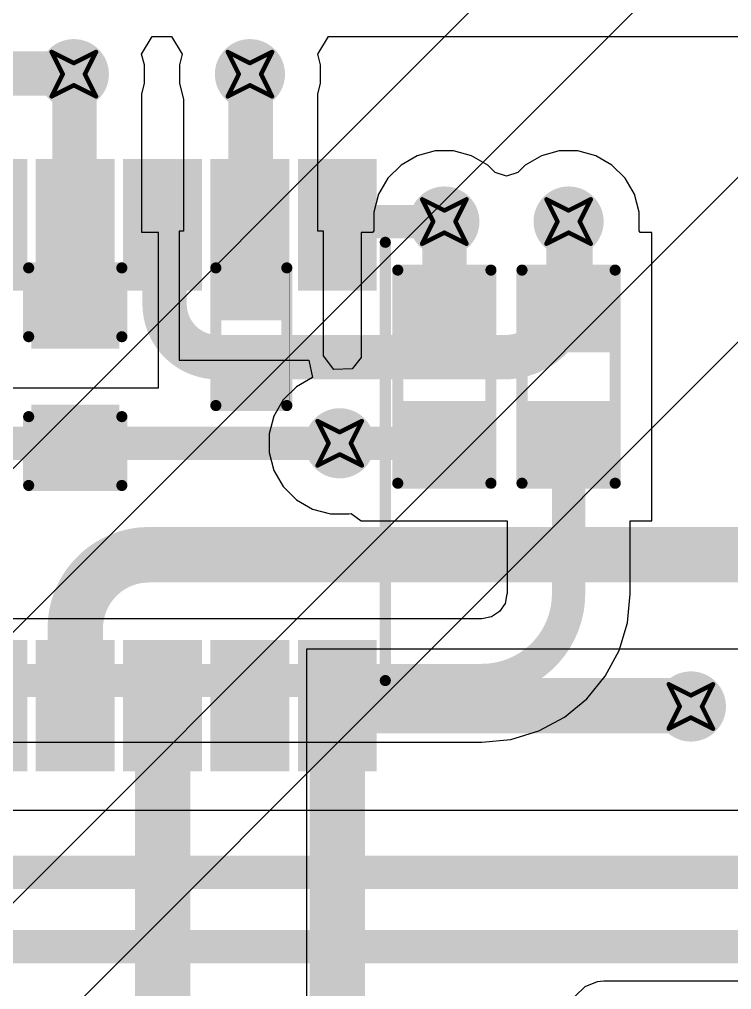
# Model space of a CAD drawing. Header units: inches. Extents: x 0 to 213, y 0 to 212.
# Drawn here: x 1.9916 to 2.3127, y 1.5976 to 2.0345 of the extents above; entities that cross this region are included whole.
import ezdxf

# ---------------------------------------------------------------- set-up
doc = ezdxf.new("R2010")
doc.units = ezdxf.units.IN
doc.header["$MEASUREMENT"] = 0
for name, color, linetype in [('Bottom Layer', 5, 'Continuous'), ('Bottom Overlay', 54, 'Continuous'), ('Bottom Paste', 16, 'Continuous'), ('Bottom Solder', 6, 'Continuous'), ('Drill Drawing', 1, 'Continuous'), ('Top Layer', 1, 'Continuous'), ('Top Overlay', 2, 'Continuous'), ('Top Paste', 8, 'Continuous'), ('Top Solder', 216, 'Continuous'), ('Via Holes', 16, 'Continuous')]:
    doc.layers.add(name, color=color, linetype=linetype)

# ---------------------------------------------------------------- blocks, each defined once
blk = doc.blocks.new('R___0402_B_27')
at = {"layer": 'Bottom Layer'}
for points in [[(-0.0095, 0.0125), (-0.0095, -0.0125), (-0.0275, -0.0125), (-0.0275, 0.0125)], [(0.0275, 0.0125), (0.0275, -0.0125), (0.0095, -0.0125), (0.0095, 0.0125)]]:
    blk.add_hatch(color=5, dxfattribs=at).paths.add_polyline_path(points)
at = {"layer": 'Bottom Paste'}
for points in [[(-0.0095, 0.0125), (-0.0095, -0.0125), (-0.0275, -0.0125), (-0.0275, 0.0125)], [(0.0275, 0.0125), (0.0275, -0.0125), (0.0095, -0.0125), (0.0095, 0.0125)]]:
    blk.add_hatch(color=16, dxfattribs=at).paths.add_polyline_path(points)
at = {"layer": 'Bottom Solder'}
for points in [[(-0.00733, 0.01467), (-0.00733, -0.01467), (-0.02967, -0.01467), (-0.02967, 0.01467)], [(0.02967, 0.01467), (0.02967, -0.01467), (0.00733, -0.01467), (0.00733, 0.01467)]]:
    blk.add_hatch(color=6, dxfattribs=at).paths.add_polyline_path(points)
at = {"layer": 'Bottom Overlay'}
for points in [[(-0.031, -0.016, 0.005, 0.005, 0), (-0.031, 0.016, 0.005, 0.005, 0)], [(0.031, 0.016, 0.005, 0.005, 0), (-0.031, 0.016, 0.005, 0.005, 0)], [(0.031, -0.016, 0.005, 0.005, 0), (0.031, 0.016, 0.005, 0.005, 0)], [(0.032, 0.017, 0.000127, 0.000127, 0), (-0.032, 0.017, 0.000127, 0.000127, 0)], [(0.031, -0.016, 0.005, 0.005, 0), (-0.031, -0.016, 0.005, 0.005, 0)]]:
    blk.add_lwpolyline(points, format="xyseb", dxfattribs=at)
for points in [[(-0.03225, 0.016, 0.0025, 0.0025, 1), (-0.02975, 0.016, 0.0025, 0.0025, 1)], [(-0.03225, 0.016, 0.0025, 0.0025, 1), (-0.02975, 0.016, 0.0025, 0.0025, 1)], [(0.02975, 0.016, 0.0025, 0.0025, 1), (0.03225, 0.016, 0.0025, 0.0025, 1)], [(0.02975, 0.016, 0.0025, 0.0025, 1), (0.03225, 0.016, 0.0025, 0.0025, 1)], [(-0.03203, 0.017, 0.0000635, 0.0000635, 1), (-0.03197, 0.017, 0.0000635, 0.0000635, 1)], [(0.03197, 0.017, 0.0000635, 0.0000635, 1), (0.03203, 0.017, 0.0000635, 0.0000635, 1)], [(-0.03225, -0.016, 0.0025, 0.0025, 1), (-0.02975, -0.016, 0.0025, 0.0025, 1)], [(-0.03225, -0.016, 0.0025, 0.0025, 1), (-0.02975, -0.016, 0.0025, 0.0025, 1)], [(0.02975, -0.016, 0.0025, 0.0025, 1), (0.03225, -0.016, 0.0025, 0.0025, 1)], [(0.02975, -0.016, 0.0025, 0.0025, 1), (0.03225, -0.016, 0.0025, 0.0025, 1)]]:
    blk.add_lwpolyline(points, format="xyseb", close=True, dxfattribs=at)
blk = doc.blocks.new('SOP_10_36')
at = {"layer": 'Top Layer'}
for points in [[(-0.13386, 0.09252), (-0.08268, 0.09252), (-0.08268, 0.06496), (-0.13386, 0.06496)], [(0.08268, 0.09252), (0.13386, 0.09252), (0.13386, 0.06496), (0.08268, 0.06496)], [(-0.13386, 0.05315), (-0.08268, 0.05315), (-0.08268, 0.02559), (-0.13386, 0.02559)], [(0.08268, 0.05315), (0.13386, 0.05315), (0.13386, 0.02559), (0.08268, 0.02559)], [(-0.13386, 0.01378), (-0.08268, 0.01378), (-0.08268, -0.01378), (-0.13386, -0.01378)], [(0.08268, 0.01378), (0.13386, 0.01378), (0.13386, -0.01378), (0.08268, -0.01378)], [(-0.13386, -0.02559), (-0.08268, -0.02559), (-0.08268, -0.05315), (-0.13386, -0.05315)], [(0.08268, -0.02559), (0.13386, -0.02559), (0.13386, -0.05315), (0.08268, -0.05315)], [(-0.13386, -0.06496), (-0.08268, -0.06496), (-0.08268, -0.09252), (-0.13386, -0.09252)], [(0.08268, -0.06496), (0.13386, -0.06496), (0.13386, -0.09252), (0.08268, -0.09252)]]:
    blk.add_hatch(color=1, dxfattribs=at).paths.add_polyline_path(points)
at = {"layer": 'Top Paste'}
for points in [[(-0.13386, 0.09252), (-0.08268, 0.09252), (-0.08268, 0.06496), (-0.13386, 0.06496)], [(0.08268, 0.09252), (0.13386, 0.09252), (0.13386, 0.06496), (0.08268, 0.06496)], [(-0.13386, 0.05315), (-0.08268, 0.05315), (-0.08268, 0.02559), (-0.13386, 0.02559)], [(0.08268, 0.05315), (0.13386, 0.05315), (0.13386, 0.02559), (0.08268, 0.02559)], [(-0.13386, 0.01378), (-0.08268, 0.01378), (-0.08268, -0.01378), (-0.13386, -0.01378)], [(0.08268, 0.01378), (0.13386, 0.01378), (0.13386, -0.01378), (0.08268, -0.01378)], [(-0.13386, -0.02559), (-0.08268, -0.02559), (-0.08268, -0.05315), (-0.13386, -0.05315)], [(0.08268, -0.02559), (0.13386, -0.02559), (0.13386, -0.05315), (0.08268, -0.05315)], [(-0.13386, -0.06496), (-0.08268, -0.06496), (-0.08268, -0.09252), (-0.13386, -0.09252)], [(0.08268, -0.06496), (0.13386, -0.06496), (0.13386, -0.09252), (0.08268, -0.09252)]]:
    blk.add_hatch(color=8, dxfattribs=at).paths.add_polyline_path(points)
at = {"layer": 'Top Solder'}
for points in [[(-0.13786, 0.09652), (-0.07868, 0.09652), (-0.07868, 0.06096), (-0.13786, 0.06096)], [(0.07868, 0.09652), (0.13786, 0.09652), (0.13786, 0.06096), (0.07868, 0.06096)], [(-0.13786, 0.05715), (-0.07868, 0.05715), (-0.07868, 0.02159), (-0.13786, 0.02159)], [(0.07868, 0.05715), (0.13786, 0.05715), (0.13786, 0.02159), (0.07868, 0.02159)], [(-0.13786, 0.01778), (-0.07868, 0.01778), (-0.07868, -0.01778), (-0.13786, -0.01778)], [(0.07868, 0.01778), (0.13786, 0.01778), (0.13786, -0.01778), (0.07868, -0.01778)], [(-0.13786, -0.02159), (-0.07868, -0.02159), (-0.07868, -0.05715), (-0.13786, -0.05715)], [(0.07868, -0.02159), (0.13786, -0.02159), (0.13786, -0.05715), (0.07868, -0.05715)], [(-0.13786, -0.06096), (-0.07868, -0.06096), (-0.07868, -0.09652), (-0.13786, -0.09652)], [(0.07868, -0.06096), (0.13786, -0.06096), (0.13786, -0.09652), (0.07868, -0.09652)]]:
    blk.add_hatch(color=216, dxfattribs=at).paths.add_polyline_path(points)
at = {"layer": 'Top Overlay'}
for points in [[(-0.097, 0.10039, 0.005, 0.005, 0), (0.10039, 0.10039, 0.005, 0.005, 0)], [(-0.14696, 0.084, 0.005, 0.005, 0), (-0.14696, 0.074, 0.005, 0.005, 0)], [(-0.14696, 0.084, 0.005, 0.005, 0), (-0.14196, 0.079, 0.005, 0.005, 0)], [(-0.14196, 0.079, 0.005, 0.005, 0), (-0.14696, 0.074, 0.005, 0.005, 0)], [(-0.097, -0.10039, 0.005, 0.005, 0), (0.10039, -0.10039, 0.005, 0.005, 0)]]:
    blk.add_lwpolyline(points, format="xyseb", dxfattribs=at)
for points in [[(-0.09825, 0.10039, 0.0025, 0.0025, 1), (-0.09575, 0.10039, 0.0025, 0.0025, 1)], [(0.09914, 0.10039, 0.0025, 0.0025, 1), (0.10164, 0.10039, 0.0025, 0.0025, 1)], [(-0.14821, 0.084, 0.0025, 0.0025, 1), (-0.14571, 0.084, 0.0025, 0.0025, 1)], [(-0.14821, 0.084, 0.0025, 0.0025, 1), (-0.14571, 0.084, 0.0025, 0.0025, 1)], [(-0.14321, 0.079, 0.0025, 0.0025, 1), (-0.14071, 0.079, 0.0025, 0.0025, 1)], [(-0.14321, 0.079, 0.0025, 0.0025, 1), (-0.14071, 0.079, 0.0025, 0.0025, 1)], [(-0.14821, 0.074, 0.0025, 0.0025, 1), (-0.14571, 0.074, 0.0025, 0.0025, 1)], [(-0.14821, 0.074, 0.0025, 0.0025, 1), (-0.14571, 0.074, 0.0025, 0.0025, 1)], [(-0.09825, -0.10039, 0.0025, 0.0025, 1), (-0.09575, -0.10039, 0.0025, 0.0025, 1)], [(0.09914, -0.10039, 0.0025, 0.0025, 1), (0.10164, -0.10039, 0.0025, 0.0025, 1)]]:
    blk.add_lwpolyline(points, format="xyseb", close=True, dxfattribs=at)
blk = doc.blocks.new('R___0603_B_41')
at = {"layer": 'Bottom Layer'}
for points in [[(-0.045, -0.0175), (-0.045, 0.0175), (-0.015, 0.0175), (-0.015, -0.0175)], [(0.015, -0.0175), (0.015, 0.0175), (0.045, 0.0175), (0.045, -0.0175)]]:
    blk.add_hatch(color=5, dxfattribs=at).paths.add_polyline_path(points)
at = {"layer": 'Bottom Paste'}
for points in [[(-0.045, -0.0175), (-0.045, 0.0175), (-0.015, 0.0175), (-0.015, -0.0175)], [(0.015, -0.0175), (0.015, 0.0175), (0.045, 0.0175), (0.045, -0.0175)]]:
    blk.add_hatch(color=16, dxfattribs=at).paths.add_polyline_path(points)
at = {"layer": 'Bottom Solder'}
for points in [[(-0.049, -0.0215), (-0.049, 0.0215), (-0.011, 0.0215), (-0.011, -0.0215)], [(0.011, -0.0215), (0.011, 0.0215), (0.049, 0.0215), (0.049, -0.0215)]]:
    blk.add_hatch(color=6, dxfattribs=at).paths.add_polyline_path(points)
at = {"layer": 'Bottom Overlay'}
for points in [[(-0.048, 0.021, 0.005, 0.005, 0), (-0.048, -0.021, 0.005, 0.005, 0)], [(-0.048, 0.021, 0.005, 0.005, 0), (0.048, 0.021, 0.005, 0.005, 0)], [(0.048, 0.021, 0.005, 0.005, 0), (0.048, -0.021, 0.005, 0.005, 0)], [(-0.048, -0.021, 0.005, 0.005, 0), (0.048, -0.021, 0.005, 0.005, 0)]]:
    blk.add_lwpolyline(points, format="xyseb", dxfattribs=at)
for points in [[(-0.04925, 0.021, 0.0025, 0.0025, 1), (-0.04675, 0.021, 0.0025, 0.0025, 1)], [(-0.04925, 0.021, 0.0025, 0.0025, 1), (-0.04675, 0.021, 0.0025, 0.0025, 1)], [(0.04675, 0.021, 0.0025, 0.0025, 1), (0.04925, 0.021, 0.0025, 0.0025, 1)], [(0.04675, 0.021, 0.0025, 0.0025, 1), (0.04925, 0.021, 0.0025, 0.0025, 1)], [(-0.04925, -0.021, 0.0025, 0.0025, 1), (-0.04675, -0.021, 0.0025, 0.0025, 1)], [(-0.04925, -0.021, 0.0025, 0.0025, 1), (-0.04675, -0.021, 0.0025, 0.0025, 1)], [(0.04675, -0.021, 0.0025, 0.0025, 1), (0.04925, -0.021, 0.0025, 0.0025, 1)], [(0.04675, -0.021, 0.0025, 0.0025, 1), (0.04925, -0.021, 0.0025, 0.0025, 1)]]:
    blk.add_lwpolyline(points, format="xyseb", close=True, dxfattribs=at)
blk = doc.blocks.new('R___0603_B_43')
at = {"layer": 'Bottom Layer'}
for points in [[(-0.045, -0.0175), (-0.045, 0.0175), (-0.015, 0.0175), (-0.015, -0.0175)], [(0.015, -0.0175), (0.015, 0.0175), (0.045, 0.0175), (0.045, -0.0175)]]:
    blk.add_hatch(color=5, dxfattribs=at).paths.add_polyline_path(points)
at = {"layer": 'Bottom Paste'}
for points in [[(-0.045, -0.0175), (-0.045, 0.0175), (-0.015, 0.0175), (-0.015, -0.0175)], [(0.015, -0.0175), (0.015, 0.0175), (0.045, 0.0175), (0.045, -0.0175)]]:
    blk.add_hatch(color=16, dxfattribs=at).paths.add_polyline_path(points)
at = {"layer": 'Bottom Solder'}
for points in [[(-0.049, -0.0215), (-0.049, 0.0215), (-0.011, 0.0215), (-0.011, -0.0215)], [(0.011, -0.0215), (0.011, 0.0215), (0.049, 0.0215), (0.049, -0.0215)]]:
    blk.add_hatch(color=6, dxfattribs=at).paths.add_polyline_path(points)
at = {"layer": 'Bottom Overlay'}
for points in [[(-0.048, 0.021, 0.005, 0.005, 0), (-0.048, -0.021, 0.005, 0.005, 0)], [(-0.048, 0.021, 0.005, 0.005, 0), (0.048, 0.021, 0.005, 0.005, 0)], [(0.048, 0.021, 0.005, 0.005, 0), (0.048, -0.021, 0.005, 0.005, 0)], [(-0.048, -0.021, 0.005, 0.005, 0), (0.048, -0.021, 0.005, 0.005, 0)]]:
    blk.add_lwpolyline(points, format="xyseb", dxfattribs=at)
for points in [[(-0.04925, 0.021, 0.0025, 0.0025, 1), (-0.04675, 0.021, 0.0025, 0.0025, 1)], [(-0.04925, 0.021, 0.0025, 0.0025, 1), (-0.04675, 0.021, 0.0025, 0.0025, 1)], [(0.04675, 0.021, 0.0025, 0.0025, 1), (0.04925, 0.021, 0.0025, 0.0025, 1)], [(0.04675, 0.021, 0.0025, 0.0025, 1), (0.04925, 0.021, 0.0025, 0.0025, 1)], [(-0.04925, -0.021, 0.0025, 0.0025, 1), (-0.04675, -0.021, 0.0025, 0.0025, 1)], [(-0.04925, -0.021, 0.0025, 0.0025, 1), (-0.04675, -0.021, 0.0025, 0.0025, 1)], [(0.04675, -0.021, 0.0025, 0.0025, 1), (0.04925, -0.021, 0.0025, 0.0025, 1)], [(0.04675, -0.021, 0.0025, 0.0025, 1), (0.04925, -0.021, 0.0025, 0.0025, 1)]]:
    blk.add_lwpolyline(points, format="xyseb", close=True, dxfattribs=at)
blk = doc.blocks.new('5050_LED_55')
at = {"layer": 'Top Solder'}
for p in [(0.0156, -0.09023), (-0.05874, -0.09026)]:
    blk.add_line(p, (-210.62109, -210.70036), dxfattribs=at)
blk = doc.blocks.new('5050_LED_56')
at = {"layer": 'Top Solder'}
for p in [(0.0156, -0.09023), (-0.05874, -0.09026)]:
    blk.add_line(p, (-211.60534, -211.48777), dxfattribs=at)
blk = doc.blocks.new('C___0603_B_63')
at = {"layer": 'Bottom Layer'}
for points in [[(-0.045, -0.0175), (-0.045, 0.0175), (-0.015, 0.0175), (-0.015, -0.0175)], [(0.015, -0.0175), (0.015, 0.0175), (0.045, 0.0175), (0.045, -0.0175)]]:
    blk.add_hatch(color=5, dxfattribs=at).paths.add_polyline_path(points)
at = {"layer": 'Bottom Paste'}
for points in [[(-0.045, -0.0175), (-0.045, 0.0175), (-0.015, 0.0175), (-0.015, -0.0175)], [(0.015, -0.0175), (0.015, 0.0175), (0.045, 0.0175), (0.045, -0.0175)]]:
    blk.add_hatch(color=16, dxfattribs=at).paths.add_polyline_path(points)
at = {"layer": 'Bottom Solder'}
for points in [[(-0.04736, -0.01986), (-0.04736, 0.01986), (-0.01264, 0.01986), (-0.01264, -0.01986)], [(0.01264, -0.01986), (0.01264, 0.01986), (0.04736, 0.01986), (0.04736, -0.01986)]]:
    blk.add_hatch(color=6, dxfattribs=at).paths.add_polyline_path(points)
at = {"layer": 'Bottom Overlay'}
for points in [[(-0.049, 0.021, 0.005, 0.005, 0), (-0.018, 0.021, 0.005, 0.005, 0)], [(-0.049, 0.021, 0.005, 0.005, 0), (-0.049, -0.021, 0.005, 0.005, 0)], [(0.018, 0.021, 0.005, 0.005, 0), (0.049, 0.021, 0.005, 0.005, 0)], [(0.049, 0.021, 0.005, 0.005, 0), (0.049, -0.021, 0.005, 0.005, 0)], [(-0.049, -0.021, 0.005, 0.005, 0), (-0.018, -0.021, 0.005, 0.005, 0)], [(0.018, -0.021, 0.005, 0.005, 0), (0.049, -0.021, 0.005, 0.005, 0)]]:
    blk.add_lwpolyline(points, format="xyseb", dxfattribs=at)
for points in [[(-0.05025, 0.021, 0.0025, 0.0025, 1), (-0.04775, 0.021, 0.0025, 0.0025, 1)], [(-0.05025, 0.021, 0.0025, 0.0025, 1), (-0.04775, 0.021, 0.0025, 0.0025, 1)], [(-0.01925, 0.021, 0.0025, 0.0025, 1), (-0.01675, 0.021, 0.0025, 0.0025, 1)], [(0.01675, 0.021, 0.0025, 0.0025, 1), (0.01925, 0.021, 0.0025, 0.0025, 1)], [(0.04775, 0.021, 0.0025, 0.0025, 1), (0.05025, 0.021, 0.0025, 0.0025, 1)], [(0.04775, 0.021, 0.0025, 0.0025, 1), (0.05025, 0.021, 0.0025, 0.0025, 1)], [(-0.05025, -0.021, 0.0025, 0.0025, 1), (-0.04775, -0.021, 0.0025, 0.0025, 1)], [(-0.05025, -0.021, 0.0025, 0.0025, 1), (-0.04775, -0.021, 0.0025, 0.0025, 1)], [(-0.01925, -0.021, 0.0025, 0.0025, 1), (-0.01675, -0.021, 0.0025, 0.0025, 1)], [(0.01675, -0.021, 0.0025, 0.0025, 1), (0.01925, -0.021, 0.0025, 0.0025, 1)], [(0.04775, -0.021, 0.0025, 0.0025, 1), (0.05025, -0.021, 0.0025, 0.0025, 1)], [(0.04775, -0.021, 0.0025, 0.0025, 1), (0.05025, -0.021, 0.0025, 0.0025, 1)]]:
    blk.add_lwpolyline(points, format="xyseb", close=True, dxfattribs=at)

msp = doc.modelspace()

# ---------------------------------------------------------------- hatches: boundary and pattern name
at = {"layer": 'Bottom Layer'}
h = msp.add_hatch(color=5, dxfattribs=at)
edge = h.paths.add_edge_path()
edge.add_arc((2.01616, 2.00988), 0.01181, 0, 360)
h = msp.add_hatch(color=5, dxfattribs=at)
edge = h.paths.add_edge_path()
edge.add_arc((2.09554, 2.00988), 0.01181, 0, 360)
h = msp.add_hatch(color=5, dxfattribs=at)
edge = h.paths.add_edge_path()
edge.add_arc((2.18318, 1.94351), 0.01181, 0, 360)
h = msp.add_hatch(color=5, dxfattribs=at)
edge = h.paths.add_edge_path()
edge.add_arc((2.23918, 1.94351), 0.01181, 0, 360)
h = msp.add_hatch(color=5, dxfattribs=at)
edge = h.paths.add_edge_path()
edge.add_arc((2.136, 1.84364), 0.01181, 0, 360)
h = msp.add_hatch(color=5, dxfattribs=at)
edge = h.paths.add_edge_path()
edge.add_arc((2.29431, 1.7251), 0.01181, 0, 360)
at = {"layer": 'Bottom Solder'}
h = msp.add_hatch(color=6, dxfattribs=at)
edge = h.paths.add_edge_path()
edge.add_arc((2.01616, 2.00988), 0.01581, 0, 360)
h = msp.add_hatch(color=6, dxfattribs=at)
edge = h.paths.add_edge_path()
edge.add_arc((2.09554, 2.00988), 0.01581, 0, 360)
h = msp.add_hatch(color=6, dxfattribs=at)
edge = h.paths.add_edge_path()
edge.add_arc((2.18318, 1.94351), 0.01581, 0, 360)
h = msp.add_hatch(color=6, dxfattribs=at)
edge = h.paths.add_edge_path()
edge.add_arc((2.23918, 1.94351), 0.01581, 0, 360)
h = msp.add_hatch(color=6, dxfattribs=at)
edge = h.paths.add_edge_path()
edge.add_arc((2.136, 1.84364), 0.01581, 0, 360)
h = msp.add_hatch(color=6, dxfattribs=at)
edge = h.paths.add_edge_path()
edge.add_arc((2.29431, 1.7251), 0.01581, 0, 360)
at = {"layer": 'Top Layer'}
h = msp.add_hatch(color=1, dxfattribs=at)
edge = h.paths.add_edge_path()
edge.add_arc((2.01616, 2.00988), 0.01181, 0, 360)
h = msp.add_hatch(color=1, dxfattribs=at)
edge = h.paths.add_edge_path()
edge.add_arc((2.09554, 2.00988), 0.01181, 0, 360)
h = msp.add_hatch(color=1, dxfattribs=at)
edge = h.paths.add_edge_path()
edge.add_arc((2.18318, 1.94351), 0.01181, 0, 360)
h = msp.add_hatch(color=1, dxfattribs=at)
edge = h.paths.add_edge_path()
edge.add_arc((2.23918, 1.94351), 0.01181, 0, 360)
h = msp.add_hatch(color=1, dxfattribs=at)
edge = h.paths.add_edge_path()
edge.add_arc((2.136, 1.84364), 0.01181, 0, 360)
h = msp.add_hatch(color=1, dxfattribs=at)
edge = h.paths.add_edge_path()
edge.add_arc((2.29431, 1.7251), 0.01181, 0, 360)
at = {"layer": 'Top Solder'}
h = msp.add_hatch(color=216, dxfattribs=at)
edge = h.paths.add_edge_path()
edge.add_arc((2.01616, 2.00988), 0.01581, 0, 360)
h = msp.add_hatch(color=216, dxfattribs=at)
edge = h.paths.add_edge_path()
edge.add_arc((2.09554, 2.00988), 0.01581, 0, 360)
h = msp.add_hatch(color=216, dxfattribs=at)
edge = h.paths.add_edge_path()
edge.add_arc((2.18318, 1.94351), 0.01581, 0, 360)
h = msp.add_hatch(color=216, dxfattribs=at)
edge = h.paths.add_edge_path()
edge.add_arc((2.23918, 1.94351), 0.01581, 0, 360)
h = msp.add_hatch(color=216, dxfattribs=at)
edge = h.paths.add_edge_path()
edge.add_arc((2.136, 1.84364), 0.01581, 0, 360)
h = msp.add_hatch(color=216, dxfattribs=at)
edge = h.paths.add_edge_path()
edge.add_arc((2.29431, 1.7251), 0.01581, 0, 360)
at = {"layer": 'Via Holes'}
h = msp.add_hatch(color=7, dxfattribs=at)
edge = h.paths.add_edge_path()
edge.add_arc((2.01616, 2.00988), 0.00591, 0, 360)
h = msp.add_hatch(color=7, dxfattribs=at)
edge = h.paths.add_edge_path()
edge.add_arc((2.09554, 2.00988), 0.00591, 0, 360)
h = msp.add_hatch(color=7, dxfattribs=at)
edge = h.paths.add_edge_path()
edge.add_arc((2.18318, 1.94351), 0.00591, 0, 360)
h = msp.add_hatch(color=7, dxfattribs=at)
edge = h.paths.add_edge_path()
edge.add_arc((2.23918, 1.94351), 0.00591, 0, 360)
h = msp.add_hatch(color=7, dxfattribs=at)
edge = h.paths.add_edge_path()
edge.add_arc((2.136, 1.84364), 0.00591, 0, 360)
h = msp.add_hatch(color=7, dxfattribs=at)
edge = h.paths.add_edge_path()
edge.add_arc((2.29431, 1.7251), 0.00591, 0, 360)

# ---------------------------------------------------------------- linework, layer by layer
at = {"layer": 'Bottom Layer'}
for p, q in [((2.04669, 2.01885), (2.05152, 2.02685)), ((2.05152, 2.02685), (2.06019, 2.02685)), ((2.06019, 2.02685), (2.06501, 2.01885)), ((2.12607, 2.01885), (2.13089, 2.02685)), ((2.13089, 2.02685), (2.79968, 2.02685)), ((2.04797, 2.01406), (2.04669, 2.01885)), ((2.06501, 2.01885), (2.06373, 2.01406)), ((2.12735, 2.01406), (2.12607, 2.01885)), ((2.04797, 2.00569), (2.04797, 2.01406)), ((2.06373, 2.01406), (2.06373, 2.00569)), ((2.12735, 2.00569), (2.12735, 2.01406)), ((2.04674, 2.00109), (2.04797, 2.00569)), ((2.06373, 2.00569), (2.0656, 1.9987)), ((2.12612, 2.00109), (2.12735, 2.00569)), ((2.04674, 1.93864), (2.04674, 2.00109)), ((2.0656, 1.9987), (2.0656, 1.93914)), ((2.12612, 1.93914), (2.12612, 2.00109)), ((2.17899, 1.97532), (2.1709, 1.97315)), ((2.18737, 1.97532), (2.17899, 1.97532)), ((2.19546, 1.97315), (2.18737, 1.97532)), ((2.23499, 1.97532), (2.2269, 1.97315)), ((2.24337, 1.97532), (2.23499, 1.97532)), ((2.25146, 1.97315), (2.24337, 1.97532)), ((2.1709, 1.97315), (2.16365, 1.96896)), ((2.20271, 1.96896), (2.19546, 1.97315)), ((2.2269, 1.97315), (2.21965, 1.96896)), ((2.25871, 1.96896), (2.25146, 1.97315)), ((2.16365, 1.96896), (2.15773, 1.96304)), ((2.20601, 1.96567), (2.20271, 1.96896)), ((2.21965, 1.96896), (2.21636, 1.96567)), ((2.26464, 1.96304), (2.25871, 1.96896)), ((2.15773, 1.96304), (2.15354, 1.95578)), ((2.21118, 1.9639), (2.20601, 1.96567)), ((2.21636, 1.96567), (2.21118, 1.9639)), ((2.26882, 1.95578), (2.26464, 1.96304)), ((2.15354, 1.95578), (2.15137, 1.94769)), ((2.27099, 1.94769), (2.26882, 1.95578)), ((2.15137, 1.94769), (2.15137, 1.93932)), ((2.27099, 1.93932), (2.27099, 1.94769)), ((2.0543, 1.93864), (2.04674, 1.93864)), ((2.0543, 1.86864), (2.0543, 1.93864)), ((2.0656, 1.93914), (2.06368, 1.93914)), ((2.06368, 1.93914), (2.06368, 1.88114)), ((2.12868, 1.93914), (2.12612, 1.93914)), ((2.12868, 1.88305), (2.12868, 1.93914)), ((2.15085, 1.93864), (2.14568, 1.93864)), ((2.14568, 1.93864), (2.14568, 1.88226)), ((2.15137, 1.93932), (2.15085, 1.93864)), ((2.27151, 1.93864), (2.27099, 1.93932)), ((2.27668, 1.93864), (2.27151, 1.93864)), ((2.27668, 1.86864), (2.27668, 1.93864)), ((2.06368, 1.88114), (2.12213, 1.88114)), ((2.12213, 1.88114), (2.12372, 1.87328)), ((2.13343, 1.87686), (2.12868, 1.88305)), ((2.14568, 1.88226), (2.14155, 1.87714)), ((2.14155, 1.87714), (2.13343, 1.87686)), ((2.12372, 1.87328), (2.11647, 1.86909)), ((1.9793, 1.86864), (2.0543, 1.86864)), ((2.11647, 1.86909), (2.11055, 1.86317)), ((2.27668, 1.80864), (2.27668, 1.86864)), ((2.11055, 1.86317), (2.10636, 1.85592)), ((2.10636, 1.85592), (2.10419, 1.84783)), ((2.10419, 1.84783), (2.10419, 1.83945)), ((2.10419, 1.83945), (2.10636, 1.83136)), ((2.10636, 1.83136), (2.11055, 1.82411)), ((2.11055, 1.82411), (2.11647, 1.81818)), ((2.11647, 1.81818), (2.12372, 1.814)), ((2.12372, 1.814), (2.13181, 1.81183)), ((2.13181, 1.81183), (2.14019, 1.81183)), ((2.14019, 1.81183), (2.14118, 1.81209)), ((2.14118, 1.81209), (2.14568, 1.80864)), ((2.14568, 1.80864), (2.14568, 1.80864)), ((2.14568, 1.80864), (2.21144, 1.80864)), ((2.21144, 1.80864), (2.21144, 1.77586)), ((2.26692, 1.77586), (2.26692, 1.80864)), ((2.26692, 1.80864), (2.27668, 1.80864)), ((2.2114, 1.77586), (2.21054, 1.77155)), ((2.21144, 1.77586), (2.2114, 1.77586)), ((2.26572, 1.76281), (2.267, 1.77586)), ((2.267, 1.77586), (2.26692, 1.77586)), ((2.21054, 1.77155), (2.2081, 1.76789)), ((2.20444, 1.76544), (2.20012, 1.76459)), ((2.2081, 1.76789), (2.20444, 1.76544)), ((2.20012, 1.76454), (1.94474, 1.76454)), ((2.20012, 1.76459), (2.20012, 1.76454)), ((2.26191, 1.75027), (2.26572, 1.76281)), ((2.25573, 1.7387), (2.26191, 1.75027)), ((2.24741, 1.72857), (2.25573, 1.7387)), ((2.23728, 1.72025), (2.24741, 1.72857)), ((2.22572, 1.71407), (2.23728, 1.72025)), ((2.21317, 1.71027), (2.22572, 1.71407)), ((1.94474, 1.70907), (2.20012, 1.70907)), ((2.20012, 1.70898), (2.21317, 1.71027)), ((2.20012, 1.70907), (2.20012, 1.70898)), ((2.84766, 1.67819), (0.89763, 1.67819))]:
    msp.add_line(p, q, dxfattribs=at)
for points in [[(1.77426, 2.0102, 0.02, 0.02, 0), (2.01584, 2.0102, 0.02, 0.02, 0)], [(2.01616, 2.00988, 0.02, 0.02, 0), (2.01648, 2.00956, 0.02, 0.02, 0)], [(2.01648, 1.90684, 0.02, 0.02, 0), (2.01648, 2.00956, 0.02, 0.02, 0)], [(2.09554, 2.00988, 0.02, 0.02, 0), (2.09586, 2.00956, 0.02, 0.02, 0)], [(2.09586, 1.91367, 0.02, 0.02, 0), (2.09586, 2.00956, 0.02, 0.02, 0)], [(2.18318, 1.90364, 0.02, 0.02, 0), (2.18318, 1.94351, 0.02, 0.02, 0)], [(2.23918, 1.90364, 0.02, 0.02, 0), (2.23918, 1.94351, 0.02, 0.02, 0)], [(2.01648, 1.90684, 0.02, 0.02, 0), (2.0168, 1.90652, 0.02, 0.02, 0)], [(2.136, 1.84364, 0.015, 0.015, 0), (2.18318, 1.84364, 0.015, 0.015, 0)], [(2.23918, 1.77586, 0.015, 0.015, 0), (2.23918, 1.84364, 0.015, 0.015, 0)], [(2.23918, 1.77586, 0.015, 0.015, -0.414214), (2.20012, 1.7368, 0.015, 0.015, 0)], [(1.92916, 1.7368, 0.015, 0.015, 0), (2.20012, 1.7368, 0.015, 0.015, 0)], [(0.89763, 1.65045, 0.015, 0.015, 0), (2.84766, 1.65045, 0.015, 0.015, 0)], [(0.85396, 1.61686, 0.015, 0.015, 0), (2.7917, 1.61686, 0.015, 0.015, 0)]]:
    msp.add_lwpolyline(points, format="xyseb", dxfattribs=at)
for points in [[(2.01084, 2.0102, 0.01, 0.01, 1), (2.02084, 2.0102, 0.01, 0.01, 1)], [(2.01116, 2.00988, 0.01, 0.01, 1), (2.02116, 2.00988, 0.01, 0.01, 1)], [(2.01148, 2.00956, 0.01, 0.01, 1), (2.02148, 2.00956, 0.01, 0.01, 1)], [(2.01148, 2.00956, 0.01, 0.01, 1), (2.02148, 2.00956, 0.01, 0.01, 1)], [(2.09054, 2.00988, 0.01, 0.01, 1), (2.10054, 2.00988, 0.01, 0.01, 1)], [(2.09086, 2.00956, 0.01, 0.01, 1), (2.10086, 2.00956, 0.01, 0.01, 1)], [(2.09086, 2.00956, 0.01, 0.01, 1), (2.10086, 2.00956, 0.01, 0.01, 1)], [(2.17818, 1.94351, 0.01, 0.01, 1), (2.18818, 1.94351, 0.01, 0.01, 1)], [(2.23418, 1.94351, 0.01, 0.01, 1), (2.24418, 1.94351, 0.01, 0.01, 1)], [(2.09086, 1.91367, 0.01, 0.01, 1), (2.10086, 1.91367, 0.01, 0.01, 1)], [(2.01148, 1.90684, 0.01, 0.01, 1), (2.02148, 1.90684, 0.01, 0.01, 1)], [(2.01148, 1.90684, 0.01, 0.01, 1), (2.02148, 1.90684, 0.01, 0.01, 1)], [(2.0118, 1.90652, 0.01, 0.01, 1), (2.0218, 1.90652, 0.01, 0.01, 1)], [(2.17818, 1.90364, 0.01, 0.01, 1), (2.18818, 1.90364, 0.01, 0.01, 1)], [(2.23418, 1.90364, 0.01, 0.01, 1), (2.24418, 1.90364, 0.01, 0.01, 1)], [(2.13225, 1.84364, 0.0075, 0.0075, 1), (2.13975, 1.84364, 0.0075, 0.0075, 1)], [(2.17943, 1.84364, 0.0075, 0.0075, 1), (2.18693, 1.84364, 0.0075, 0.0075, 1)], [(2.23543, 1.84364, 0.0075, 0.0075, 1), (2.24293, 1.84364, 0.0075, 0.0075, 1)], [(2.23543, 1.77586, 0.0075, 0.0075, 1), (2.24293, 1.77586, 0.0075, 0.0075, 1)], [(2.23543, 1.77586, 0.0075, 0.0075, 1), (2.24293, 1.77586, 0.0075, 0.0075, 1)], [(2.19637, 1.7368, 0.0075, 0.0075, 1), (2.20387, 1.7368, 0.0075, 0.0075, 1)], [(2.19637, 1.7368, 0.0075, 0.0075, 1), (2.20387, 1.7368, 0.0075, 0.0075, 1)]]:
    msp.add_lwpolyline(points, format="xyseb", close=True, dxfattribs=at)
at = {"layer": 'Drill Drawing'}
for points in [[(2.00616, 2.01988, 0.002, 0.002, 0), (2.01616, 2.01488, 0.002, 0.002, 0)], [(2.00616, 2.01988, 0.002, 0.002, 0), (2.01116, 2.00988, 0.002, 0.002, 0)], [(2.01616, 2.01488, 0.002, 0.002, 0), (2.02616, 2.01988, 0.002, 0.002, 0)], [(2.02116, 2.00988, 0.002, 0.002, 0), (2.02616, 2.01988, 0.002, 0.002, 0)], [(2.08554, 2.01988, 0.002, 0.002, 0), (2.09554, 2.01488, 0.002, 0.002, 0)], [(2.08554, 2.01988, 0.002, 0.002, 0), (2.09054, 2.00988, 0.002, 0.002, 0)], [(2.09554, 2.01488, 0.002, 0.002, 0), (2.10554, 2.01988, 0.002, 0.002, 0)], [(2.10054, 2.00988, 0.002, 0.002, 0), (2.10554, 2.01988, 0.002, 0.002, 0)], [(2.00616, 1.99988, 0.002, 0.002, 0), (2.01116, 2.00988, 0.002, 0.002, 0)], [(2.02116, 2.00988, 0.002, 0.002, 0), (2.02616, 1.99988, 0.002, 0.002, 0)], [(2.08554, 1.99988, 0.002, 0.002, 0), (2.09054, 2.00988, 0.002, 0.002, 0)], [(2.10054, 2.00988, 0.002, 0.002, 0), (2.10554, 1.99988, 0.002, 0.002, 0)], [(2.00616, 1.99988, 0.002, 0.002, 0), (2.01616, 2.00488, 0.002, 0.002, 0)], [(2.01616, 2.00488, 0.002, 0.002, 0), (2.02616, 1.99988, 0.002, 0.002, 0)], [(2.08554, 1.99988, 0.002, 0.002, 0), (2.09554, 2.00488, 0.002, 0.002, 0)], [(2.09554, 2.00488, 0.002, 0.002, 0), (2.10554, 1.99988, 0.002, 0.002, 0)], [(2.17318, 1.95351, 0.002, 0.002, 0), (2.18318, 1.94851, 0.002, 0.002, 0)], [(2.17318, 1.95351, 0.002, 0.002, 0), (2.17818, 1.94351, 0.002, 0.002, 0)], [(2.18318, 1.94851, 0.002, 0.002, 0), (2.19318, 1.95351, 0.002, 0.002, 0)], [(2.18818, 1.94351, 0.002, 0.002, 0), (2.19318, 1.95351, 0.002, 0.002, 0)], [(2.22918, 1.95351, 0.002, 0.002, 0), (2.23918, 1.94851, 0.002, 0.002, 0)], [(2.22918, 1.95351, 0.002, 0.002, 0), (2.23418, 1.94351, 0.002, 0.002, 0)], [(2.23918, 1.94851, 0.002, 0.002, 0), (2.24918, 1.95351, 0.002, 0.002, 0)], [(2.24418, 1.94351, 0.002, 0.002, 0), (2.24918, 1.95351, 0.002, 0.002, 0)], [(2.17318, 1.93351, 0.002, 0.002, 0), (2.17818, 1.94351, 0.002, 0.002, 0)], [(2.18818, 1.94351, 0.002, 0.002, 0), (2.19318, 1.93351, 0.002, 0.002, 0)], [(2.22918, 1.93351, 0.002, 0.002, 0), (2.23418, 1.94351, 0.002, 0.002, 0)], [(2.24418, 1.94351, 0.002, 0.002, 0), (2.24918, 1.93351, 0.002, 0.002, 0)], [(2.17318, 1.93351, 0.002, 0.002, 0), (2.18318, 1.93851, 0.002, 0.002, 0)], [(2.18318, 1.93851, 0.002, 0.002, 0), (2.19318, 1.93351, 0.002, 0.002, 0)], [(2.22918, 1.93351, 0.002, 0.002, 0), (2.23918, 1.93851, 0.002, 0.002, 0)], [(2.23918, 1.93851, 0.002, 0.002, 0), (2.24918, 1.93351, 0.002, 0.002, 0)], [(2.126, 1.85364, 0.002, 0.002, 0), (2.136, 1.84864, 0.002, 0.002, 0)], [(2.126, 1.85364, 0.002, 0.002, 0), (2.131, 1.84364, 0.002, 0.002, 0)], [(2.136, 1.84864, 0.002, 0.002, 0), (2.146, 1.85364, 0.002, 0.002, 0)], [(2.141, 1.84364, 0.002, 0.002, 0), (2.146, 1.85364, 0.002, 0.002, 0)], [(2.126, 1.83364, 0.002, 0.002, 0), (2.131, 1.84364, 0.002, 0.002, 0)], [(2.141, 1.84364, 0.002, 0.002, 0), (2.146, 1.83364, 0.002, 0.002, 0)], [(2.126, 1.83364, 0.002, 0.002, 0), (2.136, 1.83864, 0.002, 0.002, 0)], [(2.136, 1.83864, 0.002, 0.002, 0), (2.146, 1.83364, 0.002, 0.002, 0)], [(2.28431, 1.7351, 0.002, 0.002, 0), (2.29431, 1.7301, 0.002, 0.002, 0)], [(2.28431, 1.7351, 0.002, 0.002, 0), (2.28931, 1.7251, 0.002, 0.002, 0)], [(2.29431, 1.7301, 0.002, 0.002, 0), (2.30431, 1.7351, 0.002, 0.002, 0)], [(2.29931, 1.7251, 0.002, 0.002, 0), (2.30431, 1.7351, 0.002, 0.002, 0)], [(2.28431, 1.7151, 0.002, 0.002, 0), (2.28931, 1.7251, 0.002, 0.002, 0)], [(2.29931, 1.7251, 0.002, 0.002, 0), (2.30431, 1.7151, 0.002, 0.002, 0)], [(2.28431, 1.7151, 0.002, 0.002, 0), (2.29431, 1.7201, 0.002, 0.002, 0)], [(2.29431, 1.7201, 0.002, 0.002, 0), (2.30431, 1.7151, 0.002, 0.002, 0)]]:
    msp.add_lwpolyline(points, format="xyseb", dxfattribs=at)
for points in [[(2.00566, 2.01988, 0.001, 0.001, 1), (2.00666, 2.01988, 0.001, 0.001, 1)], [(2.00566, 2.01988, 0.001, 0.001, 1), (2.00666, 2.01988, 0.001, 0.001, 1)], [(2.02566, 2.01988, 0.001, 0.001, 1), (2.02666, 2.01988, 0.001, 0.001, 1)], [(2.02566, 2.01988, 0.001, 0.001, 1), (2.02666, 2.01988, 0.001, 0.001, 1)], [(2.08504, 2.01988, 0.001, 0.001, 1), (2.08604, 2.01988, 0.001, 0.001, 1)], [(2.08504, 2.01988, 0.001, 0.001, 1), (2.08604, 2.01988, 0.001, 0.001, 1)], [(2.10504, 2.01988, 0.001, 0.001, 1), (2.10604, 2.01988, 0.001, 0.001, 1)], [(2.10504, 2.01988, 0.001, 0.001, 1), (2.10604, 2.01988, 0.001, 0.001, 1)], [(2.01566, 2.01488, 0.001, 0.001, 1), (2.01666, 2.01488, 0.001, 0.001, 1)], [(2.01566, 2.01488, 0.001, 0.001, 1), (2.01666, 2.01488, 0.001, 0.001, 1)], [(2.09504, 2.01488, 0.001, 0.001, 1), (2.09604, 2.01488, 0.001, 0.001, 1)], [(2.09504, 2.01488, 0.001, 0.001, 1), (2.09604, 2.01488, 0.001, 0.001, 1)], [(2.01066, 2.00988, 0.001, 0.001, 1), (2.01166, 2.00988, 0.001, 0.001, 1)], [(2.01066, 2.00988, 0.001, 0.001, 1), (2.01166, 2.00988, 0.001, 0.001, 1)], [(2.02066, 2.00988, 0.001, 0.001, 1), (2.02166, 2.00988, 0.001, 0.001, 1)], [(2.02066, 2.00988, 0.001, 0.001, 1), (2.02166, 2.00988, 0.001, 0.001, 1)], [(2.09004, 2.00988, 0.001, 0.001, 1), (2.09104, 2.00988, 0.001, 0.001, 1)], [(2.09004, 2.00988, 0.001, 0.001, 1), (2.09104, 2.00988, 0.001, 0.001, 1)], [(2.10004, 2.00988, 0.001, 0.001, 1), (2.10104, 2.00988, 0.001, 0.001, 1)], [(2.10004, 2.00988, 0.001, 0.001, 1), (2.10104, 2.00988, 0.001, 0.001, 1)], [(2.01566, 2.00488, 0.001, 0.001, 1), (2.01666, 2.00488, 0.001, 0.001, 1)], [(2.01566, 2.00488, 0.001, 0.001, 1), (2.01666, 2.00488, 0.001, 0.001, 1)], [(2.09504, 2.00488, 0.001, 0.001, 1), (2.09604, 2.00488, 0.001, 0.001, 1)], [(2.09504, 2.00488, 0.001, 0.001, 1), (2.09604, 2.00488, 0.001, 0.001, 1)], [(2.00566, 1.99988, 0.001, 0.001, 1), (2.00666, 1.99988, 0.001, 0.001, 1)], [(2.00566, 1.99988, 0.001, 0.001, 1), (2.00666, 1.99988, 0.001, 0.001, 1)], [(2.02566, 1.99988, 0.001, 0.001, 1), (2.02666, 1.99988, 0.001, 0.001, 1)], [(2.02566, 1.99988, 0.001, 0.001, 1), (2.02666, 1.99988, 0.001, 0.001, 1)], [(2.08504, 1.99988, 0.001, 0.001, 1), (2.08604, 1.99988, 0.001, 0.001, 1)], [(2.08504, 1.99988, 0.001, 0.001, 1), (2.08604, 1.99988, 0.001, 0.001, 1)], [(2.10504, 1.99988, 0.001, 0.001, 1), (2.10604, 1.99988, 0.001, 0.001, 1)], [(2.10504, 1.99988, 0.001, 0.001, 1), (2.10604, 1.99988, 0.001, 0.001, 1)], [(2.17268, 1.95351, 0.001, 0.001, 1), (2.17368, 1.95351, 0.001, 0.001, 1)], [(2.17268, 1.95351, 0.001, 0.001, 1), (2.17368, 1.95351, 0.001, 0.001, 1)], [(2.19268, 1.95351, 0.001, 0.001, 1), (2.19368, 1.95351, 0.001, 0.001, 1)], [(2.19268, 1.95351, 0.001, 0.001, 1), (2.19368, 1.95351, 0.001, 0.001, 1)], [(2.22868, 1.95351, 0.001, 0.001, 1), (2.22968, 1.95351, 0.001, 0.001, 1)], [(2.22868, 1.95351, 0.001, 0.001, 1), (2.22968, 1.95351, 0.001, 0.001, 1)], [(2.24868, 1.95351, 0.001, 0.001, 1), (2.24968, 1.95351, 0.001, 0.001, 1)], [(2.24868, 1.95351, 0.001, 0.001, 1), (2.24968, 1.95351, 0.001, 0.001, 1)], [(2.18268, 1.94851, 0.001, 0.001, 1), (2.18368, 1.94851, 0.001, 0.001, 1)], [(2.18268, 1.94851, 0.001, 0.001, 1), (2.18368, 1.94851, 0.001, 0.001, 1)], [(2.23868, 1.94851, 0.001, 0.001, 1), (2.23968, 1.94851, 0.001, 0.001, 1)], [(2.23868, 1.94851, 0.001, 0.001, 1), (2.23968, 1.94851, 0.001, 0.001, 1)], [(2.17768, 1.94351, 0.001, 0.001, 1), (2.17868, 1.94351, 0.001, 0.001, 1)], [(2.17768, 1.94351, 0.001, 0.001, 1), (2.17868, 1.94351, 0.001, 0.001, 1)], [(2.18768, 1.94351, 0.001, 0.001, 1), (2.18868, 1.94351, 0.001, 0.001, 1)], [(2.18768, 1.94351, 0.001, 0.001, 1), (2.18868, 1.94351, 0.001, 0.001, 1)], [(2.23368, 1.94351, 0.001, 0.001, 1), (2.23468, 1.94351, 0.001, 0.001, 1)], [(2.23368, 1.94351, 0.001, 0.001, 1), (2.23468, 1.94351, 0.001, 0.001, 1)], [(2.24368, 1.94351, 0.001, 0.001, 1), (2.24468, 1.94351, 0.001, 0.001, 1)], [(2.24368, 1.94351, 0.001, 0.001, 1), (2.24468, 1.94351, 0.001, 0.001, 1)], [(2.18268, 1.93851, 0.001, 0.001, 1), (2.18368, 1.93851, 0.001, 0.001, 1)], [(2.18268, 1.93851, 0.001, 0.001, 1), (2.18368, 1.93851, 0.001, 0.001, 1)], [(2.23868, 1.93851, 0.001, 0.001, 1), (2.23968, 1.93851, 0.001, 0.001, 1)], [(2.23868, 1.93851, 0.001, 0.001, 1), (2.23968, 1.93851, 0.001, 0.001, 1)], [(2.17268, 1.93351, 0.001, 0.001, 1), (2.17368, 1.93351, 0.001, 0.001, 1)], [(2.17268, 1.93351, 0.001, 0.001, 1), (2.17368, 1.93351, 0.001, 0.001, 1)], [(2.19268, 1.93351, 0.001, 0.001, 1), (2.19368, 1.93351, 0.001, 0.001, 1)], [(2.19268, 1.93351, 0.001, 0.001, 1), (2.19368, 1.93351, 0.001, 0.001, 1)], [(2.22868, 1.93351, 0.001, 0.001, 1), (2.22968, 1.93351, 0.001, 0.001, 1)], [(2.22868, 1.93351, 0.001, 0.001, 1), (2.22968, 1.93351, 0.001, 0.001, 1)], [(2.24868, 1.93351, 0.001, 0.001, 1), (2.24968, 1.93351, 0.001, 0.001, 1)], [(2.24868, 1.93351, 0.001, 0.001, 1), (2.24968, 1.93351, 0.001, 0.001, 1)], [(2.1255, 1.85364, 0.001, 0.001, 1), (2.1265, 1.85364, 0.001, 0.001, 1)], [(2.1255, 1.85364, 0.001, 0.001, 1), (2.1265, 1.85364, 0.001, 0.001, 1)], [(2.1455, 1.85364, 0.001, 0.001, 1), (2.1465, 1.85364, 0.001, 0.001, 1)], [(2.1455, 1.85364, 0.001, 0.001, 1), (2.1465, 1.85364, 0.001, 0.001, 1)], [(2.1355, 1.84864, 0.001, 0.001, 1), (2.1365, 1.84864, 0.001, 0.001, 1)], [(2.1355, 1.84864, 0.001, 0.001, 1), (2.1365, 1.84864, 0.001, 0.001, 1)], [(2.1305, 1.84364, 0.001, 0.001, 1), (2.1315, 1.84364, 0.001, 0.001, 1)], [(2.1305, 1.84364, 0.001, 0.001, 1), (2.1315, 1.84364, 0.001, 0.001, 1)], [(2.1405, 1.84364, 0.001, 0.001, 1), (2.1415, 1.84364, 0.001, 0.001, 1)], [(2.1405, 1.84364, 0.001, 0.001, 1), (2.1415, 1.84364, 0.001, 0.001, 1)], [(2.1355, 1.83864, 0.001, 0.001, 1), (2.1365, 1.83864, 0.001, 0.001, 1)], [(2.1355, 1.83864, 0.001, 0.001, 1), (2.1365, 1.83864, 0.001, 0.001, 1)], [(2.1255, 1.83364, 0.001, 0.001, 1), (2.1265, 1.83364, 0.001, 0.001, 1)], [(2.1255, 1.83364, 0.001, 0.001, 1), (2.1265, 1.83364, 0.001, 0.001, 1)], [(2.1455, 1.83364, 0.001, 0.001, 1), (2.1465, 1.83364, 0.001, 0.001, 1)], [(2.1455, 1.83364, 0.001, 0.001, 1), (2.1465, 1.83364, 0.001, 0.001, 1)], [(2.28381, 1.7351, 0.001, 0.001, 1), (2.28481, 1.7351, 0.001, 0.001, 1)], [(2.28381, 1.7351, 0.001, 0.001, 1), (2.28481, 1.7351, 0.001, 0.001, 1)], [(2.30381, 1.7351, 0.001, 0.001, 1), (2.30481, 1.7351, 0.001, 0.001, 1)], [(2.30381, 1.7351, 0.001, 0.001, 1), (2.30481, 1.7351, 0.001, 0.001, 1)], [(2.29381, 1.7301, 0.001, 0.001, 1), (2.29481, 1.7301, 0.001, 0.001, 1)], [(2.29381, 1.7301, 0.001, 0.001, 1), (2.29481, 1.7301, 0.001, 0.001, 1)], [(2.28881, 1.7251, 0.001, 0.001, 1), (2.28981, 1.7251, 0.001, 0.001, 1)], [(2.28881, 1.7251, 0.001, 0.001, 1), (2.28981, 1.7251, 0.001, 0.001, 1)], [(2.29881, 1.7251, 0.001, 0.001, 1), (2.29981, 1.7251, 0.001, 0.001, 1)], [(2.29881, 1.7251, 0.001, 0.001, 1), (2.29981, 1.7251, 0.001, 0.001, 1)], [(2.29381, 1.7201, 0.001, 0.001, 1), (2.29481, 1.7201, 0.001, 0.001, 1)], [(2.29381, 1.7201, 0.001, 0.001, 1), (2.29481, 1.7201, 0.001, 0.001, 1)], [(2.28381, 1.7151, 0.001, 0.001, 1), (2.28481, 1.7151, 0.001, 0.001, 1)], [(2.28381, 1.7151, 0.001, 0.001, 1), (2.28481, 1.7151, 0.001, 0.001, 1)], [(2.30381, 1.7151, 0.001, 0.001, 1), (2.30481, 1.7151, 0.001, 0.001, 1)], [(2.30381, 1.7151, 0.001, 0.001, 1), (2.30481, 1.7151, 0.001, 0.001, 1)]]:
    msp.add_lwpolyline(points, format="xyseb", close=True, dxfattribs=at)
at = {"layer": 'Top Layer'}
for p, q in [((2.12113, 1.55086), (2.12113, 1.75109)), ((2.12113, 1.75109), (2.54682, 1.75109)), ((2.252, 1.60115), (2.24645, 1.59886)), ((2.255, 1.60145), (2.252, 1.60115)), ((2.55, 1.60145), (2.255, 1.60145)), ((2.24645, 1.59886), (2.24221, 1.59461))]:
    msp.add_line(p, q, dxfattribs=at)
for points in [[(2.01616, 1.99988, 0.015, 0.015, 0), (2.01648, 1.99956, 0.015, 0.015, 0)], [(2.01648, 1.94235, 0.015, 0.015, 0), (2.01648, 1.99956, 0.015, 0.015, 0)], [(2.09554, 1.94203, 0.015, 0.015, 0), (2.09554, 1.99988, 0.015, 0.015, 0)], [(2.01648, 1.94235, 0.015, 0.015, 0), (2.0168, 1.94203, 0.015, 0.015, 0)], [(2.05705, 1.90639, 0.02, 0.02, 0), (2.05705, 1.94115, 0.02, 0.02, 0)], [(2.13491, 1.94203, 0.015, 0.015, 0), (2.13638, 1.94351, 0.015, 0.015, 0)], [(2.13638, 1.94351, 0.015, 0.015, 0), (2.18318, 1.94351, 0.015, 0.015, 0)], [(2.24006, 1.91238, 0.02, 0.02, 0), (2.24006, 1.94263, 0.02, 0.02, 0)], [(2.24006, 1.91238, 0.02, 0.02, -0.414214), (2.21006, 1.88238, 0.02, 0.02, 0)], [(2.08106, 1.88238, 0.02, 0.02, -0.414214), (2.05705, 1.90639, 0.02, 0.02, 0)], [(2.08106, 1.88238, 0.02, 0.02, 0), (2.21006, 1.88238, 0.02, 0.02, 0)], [(0.444, 1.84364, 0.015, 0.015, 0), (2.136, 1.84364, 0.015, 0.015, 0)], [(2.0168, 1.76025, 0.025, 0.025, -0.414214), (2.05, 1.79345, 0.025, 0.025, 0)], [(2.05, 1.79345, 0.025, 0.025, 0), (2.57646, 1.79345, 0.025, 0.025, 0)], [(2.0168, 1.7255, 0.025, 0.025, 0), (2.0168, 1.76025, 0.025, 0.025, 0)], [(2.05617, 1.2944, 0.025, 0.025, 0), (2.05617, 1.7255, 0.025, 0.025, 0)], [(2.13491, 1.54869, 0.025, 0.025, 0), (2.13491, 1.7255, 0.025, 0.025, 0)], [(2.13491, 1.7255, 0.025, 0.025, 0), (2.29391, 1.7255, 0.025, 0.025, 0)]]:
    msp.add_lwpolyline(points, format="xyseb", dxfattribs=at)
for points in [[(2.01241, 1.99988, 0.0075, 0.0075, 1), (2.01991, 1.99988, 0.0075, 0.0075, 1)], [(2.01273, 1.99956, 0.0075, 0.0075, 1), (2.02023, 1.99956, 0.0075, 0.0075, 1)], [(2.01273, 1.99956, 0.0075, 0.0075, 1), (2.02023, 1.99956, 0.0075, 0.0075, 1)], [(2.09179, 1.99988, 0.0075, 0.0075, 1), (2.09929, 1.99988, 0.0075, 0.0075, 1)], [(2.01273, 1.94235, 0.0075, 0.0075, 1), (2.02023, 1.94235, 0.0075, 0.0075, 1)], [(2.01273, 1.94235, 0.0075, 0.0075, 1), (2.02023, 1.94235, 0.0075, 0.0075, 1)], [(2.01305, 1.94203, 0.0075, 0.0075, 1), (2.02055, 1.94203, 0.0075, 0.0075, 1)], [(2.05205, 1.94115, 0.01, 0.01, 1), (2.06205, 1.94115, 0.01, 0.01, 1)], [(2.09179, 1.94203, 0.0075, 0.0075, 1), (2.09929, 1.94203, 0.0075, 0.0075, 1)], [(2.13116, 1.94203, 0.0075, 0.0075, 1), (2.13866, 1.94203, 0.0075, 0.0075, 1)], [(2.13263, 1.94351, 0.0075, 0.0075, 1), (2.14013, 1.94351, 0.0075, 0.0075, 1)], [(2.13263, 1.94351, 0.0075, 0.0075, 1), (2.14013, 1.94351, 0.0075, 0.0075, 1)], [(2.17943, 1.94351, 0.0075, 0.0075, 1), (2.18693, 1.94351, 0.0075, 0.0075, 1)], [(2.23506, 1.94263, 0.01, 0.01, 1), (2.24506, 1.94263, 0.01, 0.01, 1)], [(2.23506, 1.91238, 0.01, 0.01, 1), (2.24506, 1.91238, 0.01, 0.01, 1)], [(2.23506, 1.91238, 0.01, 0.01, 1), (2.24506, 1.91238, 0.01, 0.01, 1)], [(2.05205, 1.90639, 0.01, 0.01, 1), (2.06205, 1.90639, 0.01, 0.01, 1)], [(2.05205, 1.90639, 0.01, 0.01, 1), (2.06205, 1.90639, 0.01, 0.01, 1)], [(2.07606, 1.88238, 0.01, 0.01, 1), (2.08606, 1.88238, 0.01, 0.01, 1)], [(2.07606, 1.88238, 0.01, 0.01, 1), (2.08606, 1.88238, 0.01, 0.01, 1)], [(2.20506, 1.88238, 0.01, 0.01, 1), (2.21506, 1.88238, 0.01, 0.01, 1)], [(2.20506, 1.88238, 0.01, 0.01, 1), (2.21506, 1.88238, 0.01, 0.01, 1)], [(2.13225, 1.84364, 0.0075, 0.0075, 1), (2.13975, 1.84364, 0.0075, 0.0075, 1)], [(2.04375, 1.79345, 0.0125, 0.0125, 1), (2.05625, 1.79345, 0.0125, 0.0125, 1)], [(2.04375, 1.79345, 0.0125, 0.0125, 1), (2.05625, 1.79345, 0.0125, 0.0125, 1)], [(2.01055, 1.76025, 0.0125, 0.0125, 1), (2.02305, 1.76025, 0.0125, 0.0125, 1)], [(2.01055, 1.76025, 0.0125, 0.0125, 1), (2.02305, 1.76025, 0.0125, 0.0125, 1)], [(2.01055, 1.7255, 0.0125, 0.0125, 1), (2.02305, 1.7255, 0.0125, 0.0125, 1)], [(2.04992, 1.7255, 0.0125, 0.0125, 1), (2.06242, 1.7255, 0.0125, 0.0125, 1)], [(2.12866, 1.7255, 0.0125, 0.0125, 1), (2.14116, 1.7255, 0.0125, 0.0125, 1)], [(2.12866, 1.7255, 0.0125, 0.0125, 1), (2.14116, 1.7255, 0.0125, 0.0125, 1)], [(2.28766, 1.7255, 0.0125, 0.0125, 1), (2.30016, 1.7255, 0.0125, 0.0125, 1)]]:
    msp.add_lwpolyline(points, format="xyseb", close=True, dxfattribs=at)

# ---------------------------------------------------------------- block references
for name, p, rotation in [('5050_LED_56', (0.89802, 0.63705), 180), ('5050_LED_55', (1.88228, 1.42445), 180), ('SOP_10_36', (2.05617, 1.83377), 90), ('C___0603_B_63', (2.0168, 1.87364), 90), ('R___0402_B_27', (2.09618, 1.89164), 270), ('R___0603_B_41', (2.18318, 1.87364), 90), ('R___0603_B_43', (2.23918, 1.87364), 90)]:
    msp.add_blockref(name, p, dxfattribs=dict(rotation=rotation))

doc.saveas('drawing.dxf')
